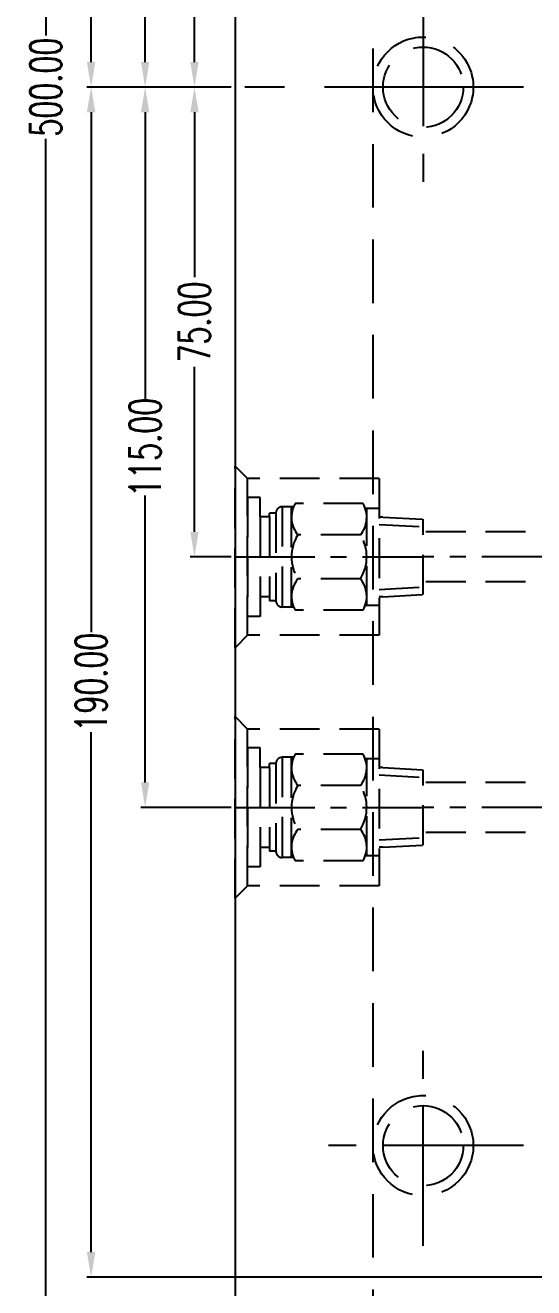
# Model space of a CAD drawing. Header units: inches. Extents: x 143011 to 144494, y -46023 to -44974.
# Drawn here: x 143602.1 to 143683.2, y -45468.1 to -45266.5 of the extents above; entities that cross this region are included whole.
import ezdxf

# ---------------------------------------------------------------- set-up
doc = ezdxf.new("R2010")
doc.units = ezdxf.units.IN
doc.header["$LTSCALE"] = 2
doc.header["$MEASUREMENT"] = 0
doc.header["$PDMODE"] = 3
doc.header["$PDSIZE"] = 0.3125
for name, pattern in [('CENTER', [50.8, 31.75, -6.35, 6.35, -6.35]), ('DASHED', [0.75, 0.5, -0.25]), ('HIDDEN', [9.525, 6.35, -3.175])]:
    doc.linetypes.add(name, pattern=pattern)
doc.layers.get('0').update_dxf_attribs({"linetype": 'CONTINUOUS'})
doc.layers.get('Defpoints').update_dxf_attribs({"linetype": 'CONTINUOUS'})
doc.layers.add('dim', color=3, linetype='CONTINUOUS', lineweight=15)
doc.layers.add('wr2', color=41, linetype='DASHED')
doc.styles.get("Standard").update_dxf_attribs({"font": 'txt.shx', "width": 0.67})
doc.dimstyles.new('2.00', dxfattribs={"dimtxt": 5, "dimasz": 4, "dimexe": 0.666, "dimexo": 0.626, "dimgap": 1, "dimtad": 0, "dimzin": 0, "dimdsep": 46, "dimtxsty": 'Standard', "dimcen": 0.09, "dimclrd": 3, "dimclre": 3, "dimclrt": 7, "dimazin": 0, "dimtfac": 1, "dimtofl": 0, "dimtmove": 0, "dimatfit": 0, "dimfxl": 0, "dimtolj": 1, "dimtzin": 0, "dimarcsym": 0})

# ---------------------------------------------------------------- blocks, each defined once
blk = doc.blocks.new('*D34462')
at = {"layer": 'Defpoints', "color": 0}
for p in [(143612.6, -45276.42), (143635.58, -45276.42), (143714.58, -45466.42)]:
    blk.add_point(p, dxfattribs=at)
at = {"layer": 'dim', "color": 3, "linetype": 'ByBlock', "lineweight": -2}
for p, q in [((143634.95, -45276.42), (143611.93, -45276.42)), ((143612.6, -45280.42), (143612.6, -45363.44)), ((143612.6, -45462.42), (143612.6, -45379.4)), ((143713.95, -45466.42), (143611.93, -45466.42))]:
    blk.add_line(p, q, dxfattribs=at)
at = {"layer": 'dim', "color": 3, "linetype": 'ByBlock'}
for points in [[(143613.27, -45280.42), (143611.93, -45280.42), (143612.6, -45276.42)], [(143611.93, -45462.42), (143613.27, -45462.42), (143612.6, -45466.42)]]:
    blk.add_solid(points, dxfattribs=at)
at = {"layer": 'dim', "color": 7, "linetype": 'ByBlock', "insert": (143612.6, -45371.42), "char_height": 5, "attachment_point": 5, "rotation": 90}
blk.add_mtext('\\A1;190.00', dxfattribs=at)
blk = doc.blocks.new('*D34463')
at = {"layer": 'Defpoints', "color": 0}
for p in [(143612.6, -45086.42), (143717.58, -45086.42), (143635.58, -45276.42)]:
    blk.add_point(p, dxfattribs=at)
at = {"layer": 'dim', "color": 3, "linetype": 'ByBlock', "lineweight": -2}
for p, q in [((143716.95, -45086.42), (143611.93, -45086.42)), ((143612.6, -45090.42), (143612.6, -45173.44)), ((143612.6, -45272.42), (143612.6, -45189.4)), ((143634.95, -45276.42), (143611.93, -45276.42))]:
    blk.add_line(p, q, dxfattribs=at)
at = {"layer": 'dim', "color": 3, "linetype": 'ByBlock'}
for points in [[(143613.27, -45090.42), (143611.93, -45090.42), (143612.6, -45086.42)], [(143611.93, -45272.42), (143613.27, -45272.42), (143612.6, -45276.42)]]:
    blk.add_solid(points, dxfattribs=at)
at = {"layer": 'dim', "color": 7, "linetype": 'ByBlock', "insert": (143612.6, -45181.42), "char_height": 5, "attachment_point": 5, "rotation": 90}
blk.add_mtext('\\A1;190.00', dxfattribs=at)
blk = doc.blocks.new('*D34464')
at = {"layer": 'Defpoints', "color": 0}
for p in [(143605.37, -45026.42), (143638.58, -45026.42), (143638.58, -45526.42)]:
    blk.add_point(p, dxfattribs=at)
at = {"layer": 'dim', "color": 3, "linetype": 'ByBlock', "lineweight": -2}
for p, q in [((143637.95, -45026.42), (143604.71, -45026.42)), ((143605.37, -45030.42), (143605.37, -45268.16)), ((143605.37, -45522.42), (143605.37, -45284.68)), ((143637.95, -45526.42), (143604.71, -45526.42))]:
    blk.add_line(p, q, dxfattribs=at)
at = {"layer": 'dim', "color": 3, "linetype": 'ByBlock'}
for points in [[(143606.04, -45030.42), (143604.71, -45030.42), (143605.37, -45026.42)], [(143604.71, -45522.42), (143606.04, -45522.42), (143605.37, -45526.42)]]:
    blk.add_solid(points, dxfattribs=at)
at = {"layer": 'dim', "color": 7, "linetype": 'ByBlock', "insert": (143605.37, -45276.42), "char_height": 5, "attachment_point": 5, "rotation": 90}
blk.add_mtext('\\A1;500.00', dxfattribs=at)
blk = doc.blocks.new('*D37748')
at = {"layer": 'Defpoints', "color": 0}
for p in [(143635.58, -45276.42), (143629.09, -45351.42), (143635.58, -45351.42)]:
    blk.add_point(p, dxfattribs=at)
at = {"layer": 'dim', "color": 3, "linetype": 'ByBlock', "lineweight": -2}
for p, q in [((143634.95, -45276.42), (143628.43, -45276.42)), ((143629.09, -45280.42), (143629.09, -45306.78)), ((143629.09, -45347.42), (143629.09, -45321.06)), ((143634.95, -45351.42), (143628.43, -45351.42))]:
    blk.add_line(p, q, dxfattribs=at)
at = {"layer": 'dim', "color": 3, "linetype": 'ByBlock'}
for points in [[(143629.76, -45280.42), (143628.43, -45280.42), (143629.09, -45276.42)], [(143628.43, -45347.42), (143629.76, -45347.42), (143629.09, -45351.42)]]:
    blk.add_solid(points, dxfattribs=at)
at = {"layer": 'dim', "color": 7, "linetype": 'ByBlock', "insert": (143629.09, -45313.92), "char_height": 5, "attachment_point": 5, "rotation": 90}
blk.add_mtext('\\A1;75.00', dxfattribs=at)
blk = doc.blocks.new('*D37749')
at = {"layer": 'Defpoints', "color": 0}
for p in [(143635.58, -45276.42), (143621.22, -45391.42), (143635.58, -45391.42)]:
    blk.add_point(p, dxfattribs=at)
at = {"layer": 'dim', "color": 3, "linetype": 'ByBlock', "lineweight": -2}
for p, q in [((143634.95, -45276.42), (143620.55, -45276.42)), ((143621.22, -45280.42), (143621.22, -45326.22)), ((143621.22, -45387.42), (143621.22, -45341.62)), ((143634.95, -45391.42), (143620.55, -45391.42))]:
    blk.add_line(p, q, dxfattribs=at)
at = {"layer": 'dim', "color": 3, "linetype": 'ByBlock'}
for points in [[(143621.89, -45280.42), (143620.55, -45280.42), (143621.22, -45276.42)], [(143620.55, -45387.42), (143621.89, -45387.42), (143621.22, -45391.42)]]:
    blk.add_solid(points, dxfattribs=at)
at = {"layer": 'dim', "color": 7, "linetype": 'ByBlock', "insert": (143621.22, -45333.92), "char_height": 5, "attachment_point": 5, "rotation": 90}
blk.add_mtext('\\A1;115.00', dxfattribs=at)
blk = doc.blocks.new('*D37750')
at = {"layer": 'Defpoints', "color": 0}
for p in [(143629.09, -45201.42), (143635.58, -45201.42), (143635.58, -45276.42)]:
    blk.add_point(p, dxfattribs=at)
at = {"layer": 'dim', "color": 3, "linetype": 'ByBlock', "lineweight": -2}
for p, q in [((143634.95, -45201.42), (143628.43, -45201.42)), ((143629.09, -45205.42), (143629.09, -45231.78)), ((143629.09, -45272.42), (143629.09, -45246.06)), ((143634.95, -45276.42), (143628.43, -45276.42))]:
    blk.add_line(p, q, dxfattribs=at)
at = {"layer": 'dim', "color": 3, "linetype": 'ByBlock'}
for points in [[(143629.76, -45205.42), (143628.43, -45205.42), (143629.09, -45201.42)], [(143628.43, -45272.42), (143629.76, -45272.42), (143629.09, -45276.42)]]:
    blk.add_solid(points, dxfattribs=at)
at = {"layer": 'dim', "color": 7, "linetype": 'ByBlock', "insert": (143629.09, -45238.92), "char_height": 5, "attachment_point": 5, "rotation": 90}
blk.add_mtext('\\A1;75.00', dxfattribs=at)
blk = doc.blocks.new('*D37751')
at = {"layer": 'Defpoints', "color": 0}
for p in [(143621.22, -45161.42), (143635.58, -45161.42), (143635.58, -45276.42)]:
    blk.add_point(p, dxfattribs=at)
at = {"layer": 'dim', "color": 3, "linetype": 'ByBlock', "lineweight": -2}
for p, q in [((143634.95, -45161.42), (143620.55, -45161.42)), ((143621.22, -45165.42), (143621.22, -45211.22)), ((143621.22, -45272.42), (143621.22, -45226.62)), ((143634.95, -45276.42), (143620.55, -45276.42))]:
    blk.add_line(p, q, dxfattribs=at)
at = {"layer": 'dim', "color": 3, "linetype": 'ByBlock'}
for points in [[(143621.89, -45165.42), (143620.55, -45165.42), (143621.22, -45161.42)], [(143620.55, -45272.42), (143621.89, -45272.42), (143621.22, -45276.42)]]:
    blk.add_solid(points, dxfattribs=at)
at = {"layer": 'dim', "color": 7, "linetype": 'ByBlock', "insert": (143621.22, -45218.92), "char_height": 5, "attachment_point": 5, "rotation": 90}
blk.add_mtext('\\A1;115.00', dxfattribs=at)
blk = doc.blocks.new('20160905.155744')
at = {"layer": 'wr2', "linetype": 'HIDDEN', "ltscale": 0.5}
for p, q in [((-6.35, -6.44), (-6.01, 0)), ((6.01, 0), (-6.01, 0)), ((-5.19, -7), (-4.82, 0)), ((5.19, -7), (4.82, 0)), ((6.35, -6.44), (6.01, 0)), ((-12.5, -7), (12.5, -7)), ((-12.5, -7), (-12.5, -28)), ((-7.75, -7), (-7.75, -9.23)), ((-6.35, -6.44), (-6.35, -7)), ((6.35, -6.44), (6.35, -7)), ((7.75, -7), (7.75, -9.23)), ((12.5, -7), (12.5, -28)), ((-8.5, -9.57), (-8.5, -20.43)), ((7.75, -9), (-7.75, -9)), ((-3.5, -9.99), (-3.5, -20.01)), ((3.5, -9.99), (3.5, -20.01)), ((8.5, -9.57), (8.5, -20.43)), ((-8, -20.67), (-8, -22.49)), ((8, -21), (-8, -21)), ((8, -20.67), (8, -22.49)), ((-8, -22.49), (8, -22.49)), ((-7, -23.49), (7, -23.49)), ((-7, -23.49), (-7, -24.49)), ((7, -23.49), (7, -24.49)), ((-9.5, -25.99), (-9.5, -28)), ((-6.4, -25.99), (-9.5, -25.99)), ((-6.4, -24.49), (-7, -24.49)), ((-6.4, -24.49), (-7, -24.49)), ((-6.4, -24.49), (-6.4, -25.99)), ((-6.4, -24.49), (6.4, -24.49)), ((-6.4, -25.99), (6.4, -25.99)), ((6.4, -24.49), (6.4, -25.99)), ((6.4, -24.49), (7, -24.49)), ((6.4, -24.49), (7, -24.49)), ((6.4, -25.99), (9.5, -25.99)), ((9.5, -25.99), (9.5, -28)), ((-12.5, -28), (-14.5, -30)), ((12.5, -28), (-12.5, -28)), ((-9.5, -28), (9.5, -28)), ((12.5, -28), (14.5, -30)), ((14.5, -30), (-14.5, -30))]:
    blk.add_line(p, q, dxfattribs=at)
at = {"layer": 'wr2', "linetype": 'CENTER', "ltscale": 0.2}
blk.add_line((0, -30), (0, 0), dxfattribs=at)
at = {"layer": 'wr2', "linetype": 'HIDDEN', "ltscale": 0.5}
for centre, radius, start, end in [((-6.32, -13.47), 4.47, 50.9817, 119.248), ((0, -15.66), 6.66, 58.3016, 121.6984), ((6.32, -13.47), 4.47, 60.752, 129.0183), ((-6.32, -16.53), 4.47, 240.752, 309.0183), ((0, -14.34), 6.66, 238.3016, 301.6984), ((6.32, -16.53), 4.47, 230.9817, 299.248), ((-7, -22.49), 1, 180, 270), ((7, -22.49), 1, 270, 0)]:
    blk.add_arc(centre, radius, start, end, dxfattribs=at)

msp = doc.modelspace()

# ---------------------------------------------------------------- linework, layer by layer
at = {"color": 8, "linetype": 'HIDDEN', "ltscale": 0.8}
msp.add_line((143657.577, -45026.419), (143657.577, -45526.419), dxfattribs=at)
msp.add_line((143635.577, -45029.419), (143635.577, -45523.419))
at = {"color": 8, "linetype": 'CENTER', "ltscale": 0.35}
for p, q in [((143665.577, -45260.419), (143665.577, -45292.419)), ((143665.577, -45461.419), (143665.577, -45429.419)), ((143681.577, -45445.419), (143649.577, -45445.419))]:
    msp.add_line(p, q, dxfattribs=at)
at = {"linetype": 'CENTER', "ltscale": 0.5}
msp.add_line((143935.577, -45276.419), (143635.577, -45276.419), dxfattribs=at)
at = {"color": 8, "linetype": 'HIDDEN', "ltscale": 0.75}
for centre, radius in [((143665.577, -45276.419), 8), ((143665.577, -45276.419), 6.4), ((143665.577, -45445.419), 8), ((143665.577, -45445.419), 6.4)]:
    msp.add_circle(centre, radius, dxfattribs=at)
at = {"layer": 'wr2', "linetype": 'HIDDEN', "ltscale": 0.5}
for p, q in [((143748.577, -45347.419), (143665.577, -45347.419)), ((143748.577, -45355.419), (143665.577, -45355.419)), ((143748.577, -45387.419), (143665.577, -45387.419)), ((143748.577, -45395.419), (143665.577, -45395.419))]:
    msp.add_line(p, q, dxfattribs=at)
at = {"layer": 'wr2', "linetype": 'CENTER', "ltscale": 0.2}
for p, q in [((143748.577, -45351.419), (143665.577, -45351.419)), ((143748.577, -45391.419), (143665.577, -45391.419))]:
    msp.add_line(p, q, dxfattribs=at)

# ---------------------------------------------------------------- block references
at = {"layer": 'wr2', "linetype": 'ByBlock', "rotation": -90.00000000000001}
for p in [(143665.577, -45351.419), (143665.577, -45391.419)]:
    msp.add_blockref('20160905.155744', p, dxfattribs=at)

# ---------------------------------------------------------------- dimensions: what is measured, and where the dimension line sits
at = {"layer": 'dim', "linetype": 'ByBlock'}
dim = msp.add_linear_dim(base=(143605.375, -45026.419), p1=(143638.577, -45526.419), p2=(143638.577, -45026.419), angle=90, dimstyle='2.00', dxfattribs=at)
dim.commit()
dim.dimension.update_dxf_attribs({"geometry": '*D34464', "text_midpoint": (143605.375, -45276.419), "dimtype": 160})
for base, p1, p2, angle, picture, middle in [((143612.598, -45086.419), (143635.577, -45276.419), (143717.577, -45086.419), 90, '*D34463', (143612.598, -45181.419)), ((143621.219, -45161.419), (143635.577, -45276.419), (143635.577, -45161.419), 270, '*D37751', (143621.219, -45218.919)), ((143629.092, -45201.419), (143635.577, -45276.419), (143635.577, -45201.419), 270, '*D37750', (143629.092, -45238.919)), ((143612.598, -45276.419), (143714.577, -45466.419), (143635.577, -45276.419), 90, '*D34462', (143612.598, -45371.419)), ((143621.219, -45391.419), (143635.577, -45276.419), (143635.577, -45391.419), 90, '*D37749', (143621.219, -45333.919)), ((143629.092, -45351.419), (143635.577, -45276.419), (143635.577, -45351.419), 90, '*D37748', (143629.092, -45313.919))]:
    dim = msp.add_linear_dim(base=base, p1=p1, p2=p2, angle=angle, dimstyle='2.00', dxfattribs=at)
    dim.commit()
    dim.dimension.update_dxf_attribs({"geometry": picture, "text_midpoint": middle})

doc.saveas('drawing.dxf')
